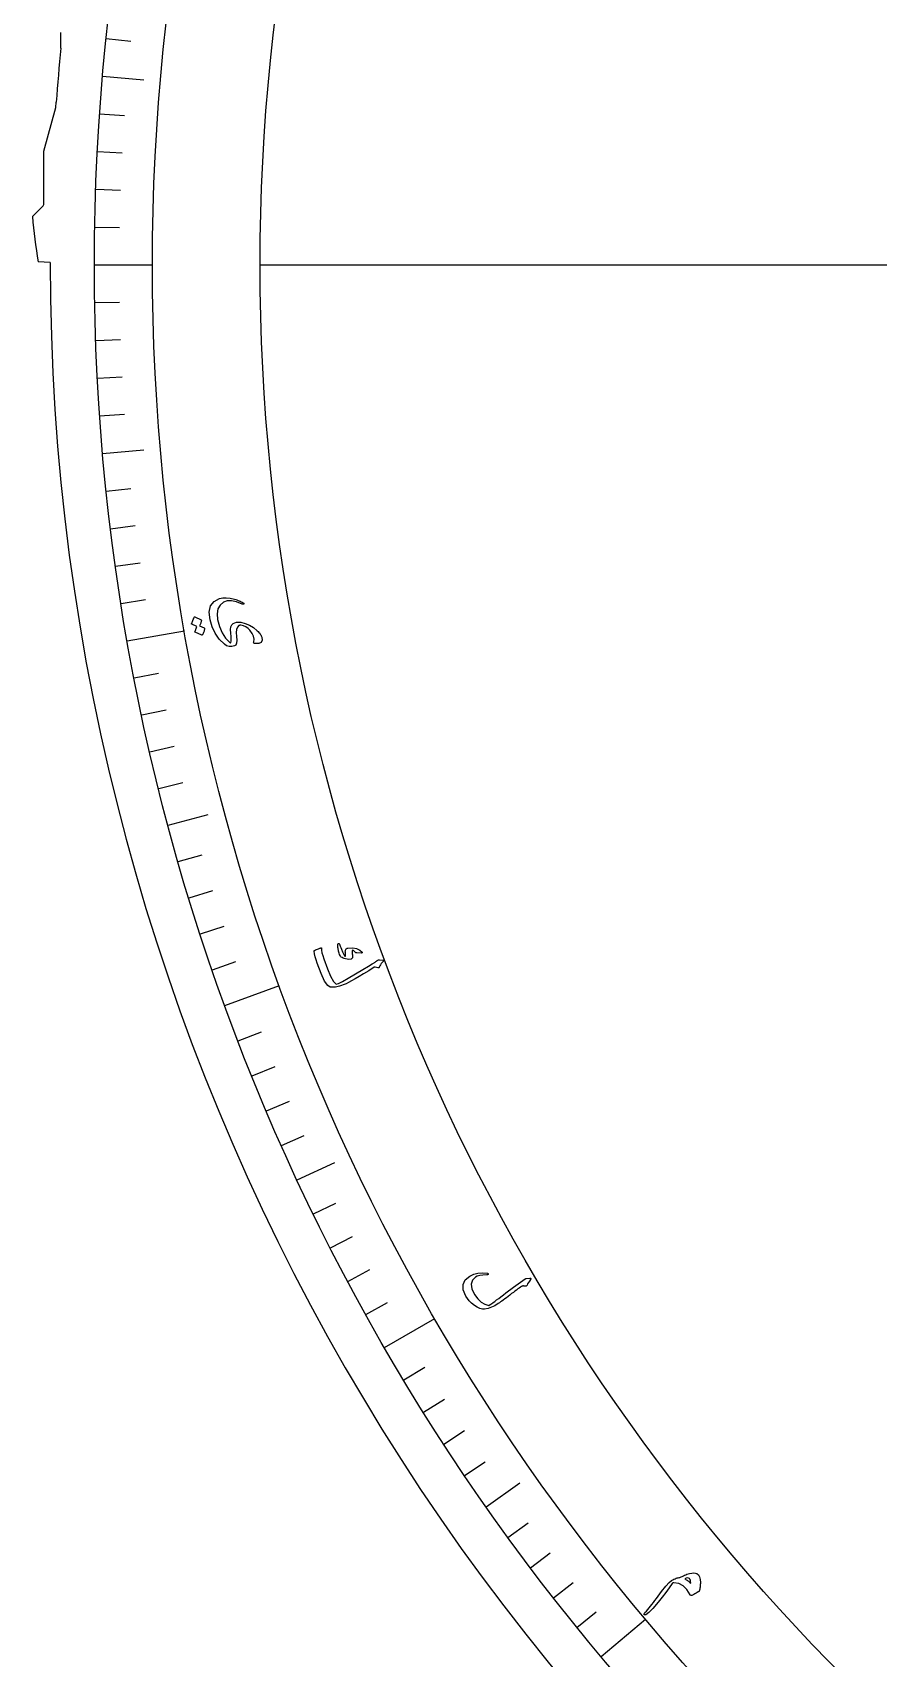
# Model space of a CAD drawing. Header units: millimetres. Extents: x -86 to 86, y -85 to 109.
# Drawn here: x -85.7 to -53.1, y -53.6 to 8.9 of the extents above; entities that cross this region are included whole.
import ezdxf

# ---------------------------------------------------------------- set-up
doc = ezdxf.new("R2010")
doc.units = ezdxf.units.MM
for name, color, linetype in [('CUT_OUTER', 1, 'Continuous'), ('ENGRAVE', 7, 'Continuous'), ('ENGRAVE_FINE', 8, 'Continuous'), ('TEXT', 5, 'Continuous')]:
    doc.layers.add(name, color=color, linetype=linetype)

msp = doc.modelspace()

# ---------------------------------------------------------------- linework, layer by layer
at = {"layer": 'CUT_OUTER'}
for points in [[(-84.5903, 8.3354), (-84.5903, 8.9359)], [(-85.2439, 2.3554), (-85.2439, 4.3606), (-85.2438, 4.3639), (-85.2431, 4.3671), (-84.784, 6.0506), (-84.7697, 6.253)], [(-85.6798, 1.8572), (-85.6773, 1.8599), (-85.2879, 2.2494)], [(-84.9997, 0.0938), (-85.4586, 0.1129), (-85.4622, 0.1132)]]:
    msp.add_lwpolyline(points, dxfattribs=at)
for centre, radius, start, end in [((-0.0796, 0.0064), 84.9202, 174.371327, 175.781581), ((-85.3939, 2.3554), 0.15, 315, 360), ((-68.2463, 3.1465), 17.4811, 184.229735, 189.992433), ((0.0001, -0.0001), 84.9999, 179.936691, 0.00008)]:
    msp.add_arc(centre, radius, start, end, dxfattribs=at)
at = {"layer": 'ENGRAVE'}
for points in [[(-82.983, 7.2601), (-81.3953, 7.1212)], [(-83.3, 0), (-81.0687, 0)], [(-76.925, 0), (76.925, 0)], [(-82.983, -7.2601), (-81.3953, -7.1212)], [(-82.0345, -14.4649), (-79.8371, -14.0774)], [(-80.4616, -21.5596), (-78.9222, -21.1471)], [(-78.2764, -28.4903), (-76.1797, -27.7271)], [(-75.4954, -35.2041), (-74.051, -34.5306)], [(-72.1399, -41.65), (-70.2076, -40.5344)], [(-68.2354, -47.7789), (-66.9298, -46.8648)], [(-63.8115, -53.5442), (-62.1023, -52.11)]]:
    msp.add_lwpolyline(points, dxfattribs=at)
for radius in [83.3, 83.3, 81.0687, 76.925, 76.925]:
    msp.add_circle((0, 0), radius, dxfattribs=at)
at = {"layer": 'ENGRAVE_FINE'}
for points in [[(-82.8437, 8.7072), (-81.8927, 8.6073)], [(-83.0971, 5.8107), (-82.1432, 5.744)], [(-83.1858, 4.3596), (-82.2309, 4.3095)], [(-83.2493, 2.9071), (-82.2936, 2.8738)], [(-83.2873, 1.4538), (-82.3312, 1.4371)], [(-83.2873, -1.4538), (-82.3312, -1.4371)], [(-83.2493, -2.9071), (-82.2936, -2.8738)], [(-83.1858, -4.3596), (-82.2309, -4.3095)], [(-83.0971, -5.8107), (-82.1432, -5.744)], [(-82.8437, -8.7072), (-81.8927, -8.6073)], [(-82.6791, -10.1517), (-81.73, -10.0352)], [(-82.4893, -11.5931), (-81.5424, -11.46)], [(-82.2744, -13.031), (-81.33, -12.8814)], [(-81.7695, -15.8944), (-80.8309, -15.7119)], [(-81.4797, -17.319), (-80.5443, -17.1202)], [(-81.165, -18.7384), (-80.2333, -18.5233)], [(-80.8256, -20.1521), (-79.8978, -19.9208)], [(-80.0731, -22.9606), (-79.1539, -22.697)], [(-79.6602, -24.3546), (-78.7457, -24.075)], [(-79.223, -25.7411), (-78.3136, -25.4456)], [(-78.7617, -27.1198), (-77.8575, -26.8085)], [(-77.7672, -29.8521), (-76.8745, -29.5094)], [(-77.2344, -31.2047), (-76.3478, -30.8465)], [(-76.6781, -32.5479), (-75.7978, -32.1743)], [(-76.0983, -33.8812), (-75.2248, -33.4922)], [(-74.8695, -36.5163), (-74.0101, -36.0971)], [(-74.2208, -37.8174), (-73.3688, -37.3833)], [(-73.5495, -39.107), (-72.7052, -38.658)], [(-72.8558, -40.3846), (-72.0195, -39.921)], [(-71.402, -42.9027), (-70.5824, -42.4102)], [(-70.6424, -44.1423), (-69.8315, -43.6355)], [(-69.8613, -45.3684), (-69.0593, -44.8476)], [(-69.0588, -46.5808), (-68.2661, -46.046)], [(-67.3911, -48.9625), (-66.6175, -48.4004)], [(-66.5263, -50.1312), (-65.7626, -49.5557)], [(-65.6413, -51.2846), (-64.8878, -50.6959)], [(-64.7363, -52.4224), (-63.9931, -51.8206)]]:
    msp.add_lwpolyline(points, dxfattribs=at)
at = {"layer": 'TEXT'}
for points in [[(-77.1729, -14.5053), (-77.1585, -14.4018), (-77.1774, -14.293), (-77.2295, -14.1786), (-77.3148, -14.0585), (-77.3885, -13.9857), (-77.4709, -13.9287), (-77.5622, -13.8877), (-77.6622, -13.8624), (-77.6815, -13.8616), (-77.7008, -13.8646), (-77.7202, -13.8716), (-77.7397, -13.8825), (-77.7957, -13.9422), (-77.83, -14.0316), (-77.8423, -14.1509), (-77.8326, -14.2999), (-77.8213, -14.4468), (-77.8296, -14.5565), (-77.8575, -14.6292), (-77.9053, -14.6649), (-78.0149, -14.6885), (-78.1171, -14.6851), (-78.2119, -14.6546), (-78.2992, -14.597), (-78.4947, -14.3981), (-78.652, -14.1759), (-78.7708, -13.9307), (-78.851, -13.663), (-78.8817, -13.3607), (-78.8307, -13.1224), (-78.6984, -12.9484), (-78.4853, -12.8388), (-78.3625, -12.8144), (-78.2255, -12.8104), (-78.0742, -12.8266), (-77.9087, -12.8629), (-77.862, -12.8773), (-77.8167, -12.8925), (-77.7728, -12.9084), (-77.7303, -12.9252), (-77.689, -12.9429), (-77.6487, -12.9618), (-77.6094, -12.9817), (-77.571, -13.0028), (-77.5546, -13.0148), (-77.5468, -13.0267), (-77.5475, -13.0384), (-77.5568, -13.0501), (-77.5695, -13.0579), (-77.5829, -13.0615), (-77.597, -13.0609), (-77.6118, -13.0562), (-77.8333, -12.9653), (-78.0266, -12.9214), (-78.1918, -12.9249), (-78.3289, -12.9761), (-78.4631, -13.0907), (-78.5463, -13.2402), (-78.578, -13.4246), (-78.5582, -13.6438), (-78.4879, -13.9168), (-78.3872, -14.1558), (-78.2565, -14.3605), (-78.096, -14.5308), (-78.0833, -14.5404), (-78.0719, -14.5428), (-78.0619, -14.538), (-78.0532, -14.526), (-78.0411, -14.4815), (-78.0377, -14.4075), (-78.0426, -14.3041), (-78.0559, -14.1713), (-78.0638, -14.0351), (-78.0514, -13.928), (-78.0189, -13.8499), (-77.9664, -13.8008), (-77.8998, -13.7706), (-77.8275, -13.7528), (-77.7495, -13.7472), (-77.6659, -13.7539), (-77.4969, -13.7934), (-77.3357, -13.8609), (-77.1822, -13.9562), (-77.0364, -14.0792), (-77.001, -14.1125), (-76.9696, -14.1452), (-76.9422, -14.1776), (-76.9188, -14.2095), (-76.8991, -14.2407), (-76.8832, -14.271), (-76.8708, -14.3005), (-76.8622, -14.3291), (-76.8516, -14.4453), (-76.8888, -14.5247), (-76.9738, -14.5676), (-77.1069, -14.5737), (-77.1444, -14.5664), (-77.1679, -14.5526), (-77.1774, -14.5322), (-77.1729, -14.5053)], [(-79.0714, -13.971), (-79.067, -13.9742), (-79.0638, -13.9792), (-79.0618, -13.986), (-79.061, -13.9946), (-79.0668, -14.0269), (-79.0739, -14.0584), (-79.0822, -14.0892), (-79.0919, -14.1192), (-79.103, -14.1487), (-79.1157, -14.1779), (-79.13, -14.2069), (-79.1459, -14.2355), (-79.1513, -14.2414), (-79.1575, -14.2447), (-79.1646, -14.2454), (-79.1726, -14.2435), (-79.4289, -14.1363), (-79.4326, -14.1328), (-79.4337, -14.1268), (-79.4321, -14.1183), (-79.4278, -14.1074), (-79.4234, -14.0996), (-79.4177, -14.0872), (-79.4107, -14.0702), (-79.4023, -14.0486), (-79.3925, -14.0222), (-79.381, -13.9906), (-79.3678, -13.9541), (-79.353, -13.9124), (-79.552, -13.826), (-79.5585, -13.8215), (-79.561, -13.8148), (-79.5597, -13.8057), (-79.5544, -13.7945), (-79.5499, -13.7847), (-79.5432, -13.7694), (-79.5343, -13.7485), (-79.5233, -13.7221), (-79.5102, -13.6897), (-79.495, -13.651), (-79.4778, -13.606), (-79.4585, -13.5548), (-79.4548, -13.5491), (-79.4506, -13.5462), (-79.446, -13.546), (-79.4409, -13.5486), (-79.194, -13.6621), (-79.1895, -13.6653), (-79.1863, -13.6703), (-79.1844, -13.6771), (-79.1837, -13.6857), (-79.1874, -13.7129), (-79.1926, -13.7397), (-79.1993, -13.7658), (-79.2074, -13.7915), (-79.2167, -13.8166), (-79.2272, -13.841), (-79.2387, -13.8649), (-79.2513, -13.8882)], [(-73.0021, -26.4499), (-73.0008, -26.4555), (-73.0013, -26.4609), (-73.0035, -26.4661), (-73.0074, -26.4711), (-73.0115, -26.4738), (-73.0163, -26.4759), (-73.0216, -26.4775), (-73.0276, -26.4785), (-73.2023, -26.4741), (-73.2205, -26.4724), (-73.2352, -26.469), (-73.2464, -26.464), (-73.2541, -26.4573), (-73.2773, -26.4252), (-73.3019, -26.3995), (-73.3277, -26.3804), (-73.3549, -26.3678), (-73.3668, -26.3676), (-73.3761, -26.377), (-73.3827, -26.3959), (-73.3867, -26.4244), (-73.3866, -26.4424), (-73.3859, -26.4609), (-73.3846, -26.4797), (-73.3827, -26.4989), (-73.3803, -26.5187), (-73.3771, -26.5393), (-73.3733, -26.5606), (-73.3687, -26.5827), (-73.3729, -26.6663), (-73.4271, -26.7123), (-73.5313, -26.7206), (-73.6855, -26.691), (-73.7346, -26.6734), (-73.775, -26.6536), (-73.8069, -26.6314), (-73.8302, -26.6069), (-73.8484, -26.5773), (-73.867, -26.534), (-73.886, -26.4771), (-73.9054, -26.4065), (-73.9145, -26.3702), (-73.9218, -26.3353), (-73.9274, -26.3018), (-73.9313, -26.2697), (-73.934, -26.2392), (-73.936, -26.2106), (-73.9374, -26.1837), (-73.9381, -26.1586), (-73.9352, -26.142), (-73.9299, -26.129), (-73.922, -26.1195), (-73.9117, -26.1137), (-73.8996, -26.1114), (-73.8896, -26.114), (-73.8815, -26.1212), (-73.8754, -26.1332), (-73.8585, -26.1724), (-73.84, -26.217), (-73.82, -26.2672), (-73.7983, -26.3229), (-73.7577, -26.4267), (-73.722, -26.5062), (-73.6913, -26.5617), (-73.6655, -26.5929), (-73.6604, -26.5963), (-73.655, -26.5972), (-73.6492, -26.5956), (-73.6432, -26.5913), (-73.64, -26.5873), (-73.6379, -26.5813), (-73.6369, -26.5733), (-73.637, -26.5632), (-73.6468, -26.4727), (-73.6492, -26.4343), (-73.6468, -26.3999), (-73.6398, -26.3694), (-73.6281, -26.343), (-73.612, -26.3184), (-73.5927, -26.3004), (-73.5703, -26.289), (-73.5447, -26.2841), (-73.3627, -26.2779), (-73.2116, -26.3034), (-73.0914, -26.3607), (-73.0021, -26.4499)], [(-72.1939, -26.7983), (-72.2189, -26.8256), (-72.242, -26.853), (-72.2632, -26.8805), (-72.2825, -26.9081), (-72.2998, -26.9361), (-72.3152, -26.9644), (-72.3285, -26.9933), (-72.3398, -27.0226), (-72.3476, -27.0351), (-72.3593, -27.0427), (-72.3749, -27.0453), (-72.3944, -27.043), (-72.4997, -27.0244), (-72.5109, -27.0229), (-72.5201, -27.0223), (-72.5274, -27.0226), (-72.5327, -27.0238), (-72.7487, -27.1573), (-72.9443, -27.2767), (-73.1197, -27.3819), (-73.2747, -27.4727), (-73.4094, -27.5489), (-73.5237, -27.6101), (-73.6175, -27.6564), (-73.691, -27.6877), (-73.8318, -27.7406), (-73.8774, -27.7549), (-73.924, -27.767), (-73.9716, -27.7771), (-74.0202, -27.7851), (-74.0698, -27.7907), (-74.1206, -27.7939), (-74.1725, -27.7946), (-74.2255, -27.7929), (-74.3262, -27.7312), (-74.4439, -27.556), (-74.5778, -27.2671), (-74.7266, -26.8641), (-74.7675, -26.7363), (-74.802, -26.6168), (-74.83, -26.5058), (-74.8516, -26.4031), (-74.851, -26.3929), (-74.8476, -26.3845), (-74.8415, -26.3781), (-74.8328, -26.3735), (-74.7893, -26.3553), (-74.7497, -26.3389), (-74.7139, -26.3246), (-74.6818, -26.3122), (-74.6532, -26.3016), (-74.6276, -26.2927), (-74.6051, -26.2855), (-74.5857, -26.2799), (-74.5746, -26.2774), (-74.5673, -26.2791), (-74.5638, -26.2851), (-74.5641, -26.2952), (-74.5605, -26.3703), (-74.5446, -26.4631), (-74.516, -26.5735), (-74.4749, -26.7016), (-74.3383, -27.0793), (-74.2123, -27.3676), (-74.0982, -27.567), (-73.9965, -27.6776), (-73.909, -27.6446), (-73.7566, -27.5673), (-73.5391, -27.4459), (-73.2564, -27.2804), (-72.9741, -27.1128), (-72.7608, -26.9854), (-72.6165, -26.8979), (-72.5415, -26.8502), (-72.5212, -26.8365), (-72.5022, -26.8237), (-72.4845, -26.8117), (-72.4681, -26.8006), (-72.4533, -26.7905), (-72.4401, -26.7814), (-72.4285, -26.7733), (-72.4186, -26.7663), (-72.3965, -26.7525), (-72.3739, -26.7433), (-72.3508, -26.7388), (-72.3273, -26.7389), (-72.198, -26.7519), (-72.189, -26.7536), (-72.1824, -26.7565), (-72.1782, -26.7607), (-72.1763, -26.7662), (-72.1776, -26.7743), (-72.181, -26.7824), (-72.1864, -26.7904), (-72.1939, -26.7983)], [(-66.5473, -38.9814), (-66.5366, -38.9811), (-66.5274, -38.9836), (-66.5197, -38.9887), (-66.5136, -38.9964), (-66.5102, -39.0057), (-66.5105, -39.0155), (-66.5145, -39.0257), (-66.5223, -39.0363), (-66.5688, -39.0961), (-66.6061, -39.1527), (-66.6342, -39.2061), (-66.653, -39.2563), (-66.6608, -39.2725), (-66.6743, -39.2837), (-66.6933, -39.2899), (-66.718, -39.2911), (-66.7309, -39.2901), (-66.7432, -39.2892), (-66.7549, -39.2885), (-66.7662, -39.2879), (-66.7768, -39.2874), (-66.7865, -39.2867), (-66.7954, -39.286), (-66.8034, -39.2853), (-66.8177, -39.2845), (-66.8328, -39.2868), (-66.8487, -39.2922), (-66.8655, -39.3008), (-66.9095, -39.3308), (-66.9569, -39.3642), (-67.008, -39.401), (-67.0626, -39.4412), (-67.1209, -39.4847), (-67.1828, -39.5313), (-67.2486, -39.581), (-67.3181, -39.6338), (-67.3867, -39.6876), (-67.4516, -39.7377), (-67.5127, -39.7839), (-67.5699, -39.8264), (-67.6235, -39.8654), (-67.6734, -39.9012), (-67.7196, -39.9337), (-67.7622, -39.9629), (-67.8916, -40.0439), (-68.0224, -40.1065), (-68.1547, -40.1508), (-68.2886, -40.1766), (-68.3762, -40.1764), (-68.4712, -40.1522), (-68.5735, -40.1039), (-68.6831, -40.0315), (-68.789, -39.9453), (-68.8787, -39.8584), (-68.952, -39.771), (-69.0091, -39.6831), (-69.1083, -39.438), (-69.1159, -39.2267), (-69.0323, -39.0496), (-68.8578, -38.9066), (-68.707, -38.8369), (-68.5444, -38.7948), (-68.3703, -38.7802), (-68.1844, -38.7929), (-68.1727, -38.7953), (-68.1638, -38.7997), (-68.1577, -38.8061), (-68.1545, -38.8145), (-68.1529, -38.8246), (-68.1535, -38.8333), (-68.1562, -38.8406), (-68.161, -38.8464), (-68.1693, -38.8533), (-68.1783, -38.858), (-68.1881, -38.8605), (-68.1988, -38.8609), (-68.3527, -38.8678), (-68.4783, -38.8834), (-68.5754, -38.9078), (-68.6441, -38.9413), (-68.7614, -39.0669), (-68.806, -39.2202), (-68.7776, -39.4011), (-68.676, -39.6091), (-68.5523, -39.7781), (-68.4184, -39.9048), (-68.2745, -39.9893), (-68.1209, -40.0315), (-68.0759, -40.0023), (-68.0239, -39.967), (-67.9651, -39.9256), (-67.8993, -39.8782), (-67.8266, -39.8245), (-67.7468, -39.7642), (-67.66, -39.6974), (-67.566, -39.624), (-67.4684, -39.5496), (-67.372, -39.4768), (-67.2769, -39.4056), (-67.183, -39.3361), (-67.0903, -39.2685), (-66.9986, -39.2028), (-66.9081, -39.1391), (-66.8185, -39.0773), (-66.7345, -39.0142), (-66.7239, -39.0087), (-66.7135, -39.0045), (-66.7031, -39.0017), (-66.6928, -39.0003)], [(-60.7749, -50.506), (-60.7318, -50.481), (-60.6881, -50.4573), (-60.6436, -50.4347), (-60.5984, -50.4132), (-60.5526, -50.3934), (-60.5061, -50.3758), (-60.4591, -50.3605), (-60.4115, -50.3473), (-60.3199, -50.3298), (-60.2412, -50.3249), (-60.1755, -50.3326), (-60.1225, -50.3531), (-60.0638, -50.4025), (-60.0222, -50.4763), (-59.9976, -50.5744), (-59.9898, -50.6969), (-59.9902, -50.7327), (-59.9916, -50.7685), (-59.9941, -50.8042), (-59.9976, -50.8398), (-60.0021, -50.8755), (-60.0074, -50.9114), (-60.0135, -50.9475), (-60.0204, -50.9838), (-60.0255, -51.0037), (-60.0327, -51.0204), (-60.0421, -51.0339), (-60.0537, -51.0443), (-60.1081, -51.077), (-60.157, -51.1059), (-60.2002, -51.131), (-60.2379, -51.1524), (-60.2693, -51.1697), (-60.294, -51.1829), (-60.312, -51.1918), (-60.3232, -51.1965), (-60.3399, -51.1988), (-60.3543, -51.1956), (-60.3662, -51.1868), (-60.3759, -51.1725), (-60.5044, -50.9686), (-60.6528, -50.8224), (-60.8216, -50.7336), (-61.0111, -50.7022), (-61.0294, -50.7042), (-61.0451, -50.7094), (-61.058, -50.7179), (-61.0682, -50.7296), (-61.1924, -50.9038), (-61.3244, -51.0819), (-61.4642, -51.2637), (-61.6117, -51.4494), (-61.8166, -51.6915), (-61.9748, -51.853), (-62.0865, -51.9337), (-62.1518, -51.9333), (-62.1599, -51.9177), (-62.1574, -51.8979), (-62.1444, -51.8739), (-62.1209, -51.8458), (-62.068, -51.7917), (-62.0146, -51.7335), (-61.9605, -51.6713), (-61.9058, -51.605), (-61.8504, -51.5351), (-61.7942, -51.462), (-61.7371, -51.3857), (-61.6791, -51.3062), (-61.4842, -51.0401), (-61.323, -50.8374), (-61.1955, -50.6978), (-61.1022, -50.6212), (-61.0534, -50.5922), (-61.0066, -50.5676), (-60.9619, -50.5474), (-60.9192, -50.5317), (-60.8789, -50.5199), (-60.8415, -50.5117), (-60.8068, -50.5071), (-60.7749, -50.506)], [(-60.5852, -50.5562), (-60.5579, -50.5704), (-60.5304, -50.5865), (-60.5026, -50.6043), (-60.4746, -50.6239), (-60.4464, -50.6451), (-60.4182, -50.6678), (-60.39, -50.692), (-60.3618, -50.7177), (-60.365, -50.651), (-60.3743, -50.599), (-60.3898, -50.5616), (-60.4114, -50.539), (-60.4493, -50.5222), (-60.4909, -50.5194), (-60.5362, -50.5307), (-60.5852, -50.5562)]]:
    msp.add_lwpolyline(points, close=True, dxfattribs=at)

doc.saveas('drawing.dxf')
